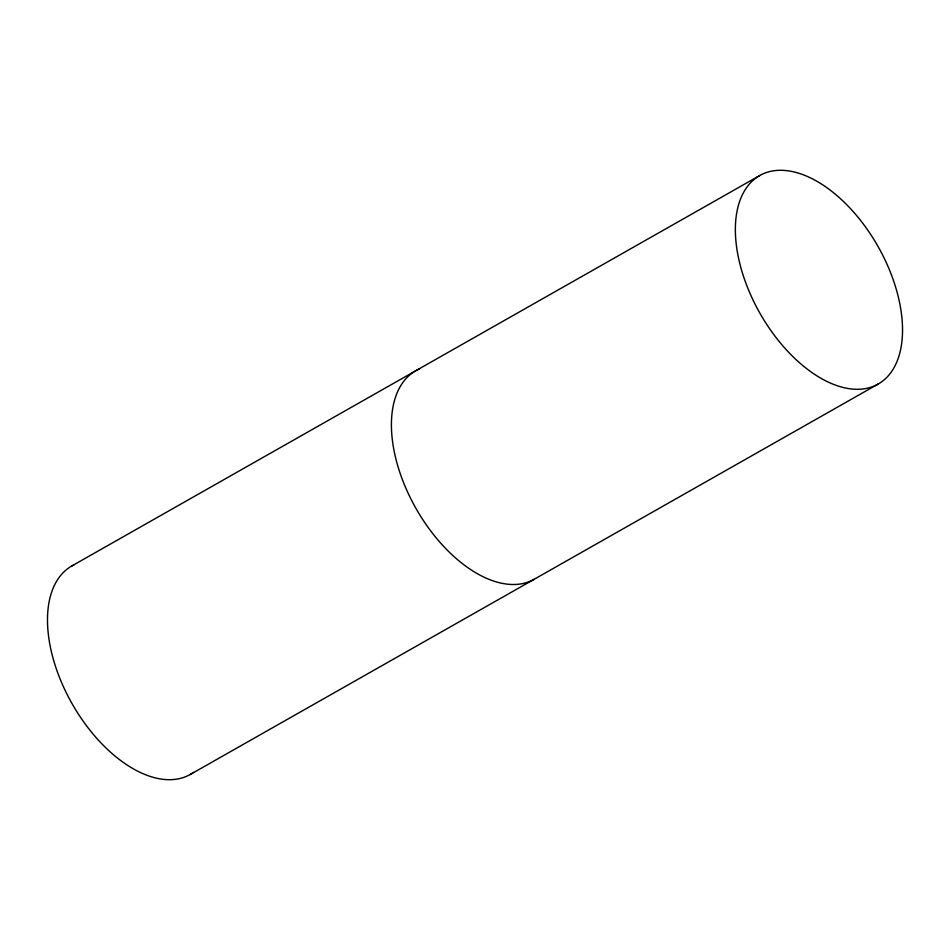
<?xml version="1.0" encoding="UTF-8"?>
<svg xmlns="http://www.w3.org/2000/svg" width="950" height="950" viewBox="0 0 950 950"><rect width="100%" height="100%" fill="white"/><g stroke="black" fill="none" stroke-linecap="round" stroke-linejoin="round"><path stroke-width="1.43" d="M71.986 565.867L759.846 175.465M190.154 774.535L878.014 384.133A119.902 67.842 60.4 0 0 840.572 198.787A119.902 67.842 60.4 0 0 738.209 256.488A119.902 67.842 60.4 0 0 878.014 384.133M534.078 579.334A119.902 67.842 60.4 0 1 414.152 505.162A119.902 67.842 60.4 0 1 419.579 368.849M193.598 772.338A119.902 67.842 60.4 0 1 72.568 704.556A119.902 67.842 60.4 0 1 74.397 564.621"/></g></svg>
